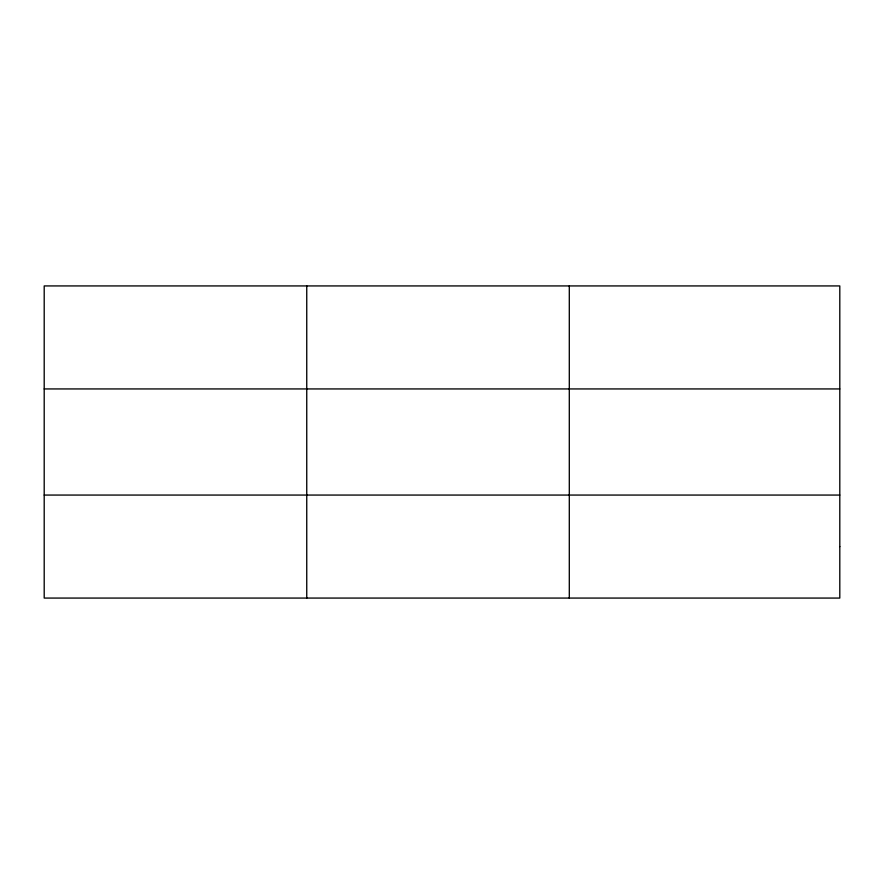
<?xml version="1.0" encoding="UTF-8"?>
<svg xmlns="http://www.w3.org/2000/svg" width="884" height="884" viewBox="0 0 884 884"><rect width="100%" height="100%" fill="white"/><g stroke="black" fill="none" stroke-linecap="round" stroke-linejoin="round"><path stroke-width="1.33" d="M306.748 285.93L306.748 598.07M569.296 285.93L569.296 598.07M44.2 388.938L839.8 388.938M44.2 495.062L839.8 495.062M839.8 546.566L839.8 598.07L44.2 598.07L44.2 285.93L839.8 285.93L839.8 546.566"/></g></svg>
